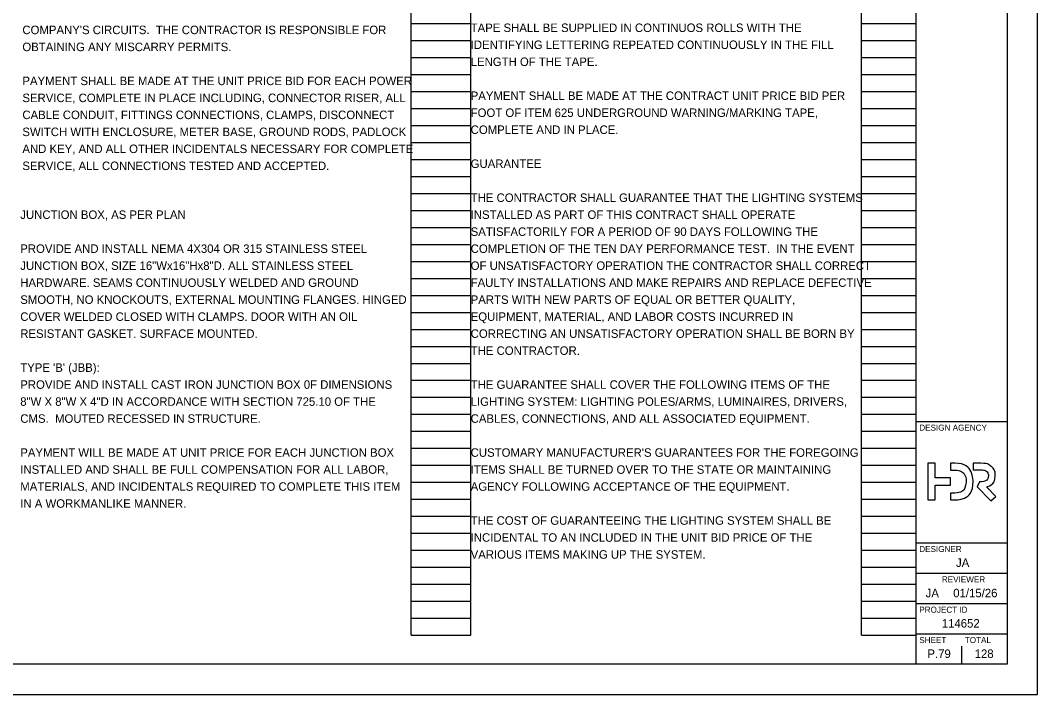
# Model space of a CAD drawing. Extents: x 0 to 34, y 0 to 22.
# Drawn here: x 17.24 to 34, y 0 to 11.11 of the extents above; entities that cross this region are included whole.
import ezdxf

# ---------------------------------------------------------------- set-up
doc = ezdxf.new("R2010")
doc.units = 0
for name, color, linetype in [('SH_Border', 7, 'Continuous'), ('SH_Cut_Line', 7, 'Continuous'), ('SH_Data', 7, 'Continuous'), ('SH_Text', 7, 'Continuous')]:
    doc.layers.add(name, color=color, linetype=linetype)

msp = doc.modelspace()

# ---------------------------------------------------------------- linework, layer by layer
at = {"layer": 'SH_Border'}
for p, q in [((32, 0.5), (32, 21.5)), ((32, 4.5), (33.5, 4.5)), ((32, 2.5), (33.5, 2.5)), ((32, 2), (33.5, 2)), ((32, 1.5), (33.5, 1.5)), ((32, 1), (33.5, 1))]:
    msp.add_line(p, q, dxfattribs=at)
msp.add_lwpolyline([(1.5, 21.5), (33.5, 21.5), (33.5, 0.5), (1.5, 0.5)], close=True, dxfattribs=at)
at = {"layer": 'SH_Cut_Line'}
msp.add_lwpolyline([(0, 0), (34, 0), (34, 22), (0, 22)], close=True, dxfattribs=at)
at = {"layer": 'SH_Data'}
for p, q in [((23.68, 0.98), (23.68, 21.14)), ((24.66, 0.98), (24.66, 21.14)), ((31.1, 0.98), (31.1, 21.14)), ((32, 0.98), (32, 21.14)), ((23.68, 11.06), (24.66, 11.06)), ((31.1, 11.06), (32, 11.06)), ((23.68, 10.78), (24.66, 10.78)), ((31.1, 10.78), (32, 10.78)), ((23.68, 10.5), (24.66, 10.5)), ((31.1, 10.5), (32, 10.5)), ((23.68, 10.22), (24.66, 10.22)), ((31.1, 10.22), (32, 10.22)), ((23.68, 9.94), (24.66, 9.94)), ((31.1, 9.94), (32, 9.94)), ((23.68, 9.66), (24.66, 9.66)), ((31.1, 9.66), (32, 9.66)), ((23.68, 9.38), (24.66, 9.38)), ((31.1, 9.38), (32, 9.38)), ((23.68, 9.1), (24.66, 9.1)), ((31.1, 9.1), (32, 9.1)), ((23.68, 8.82), (24.66, 8.82)), ((31.1, 8.82), (32, 8.82)), ((23.68, 8.54), (24.66, 8.54)), ((31.1, 8.54), (32, 8.54)), ((23.68, 8.26), (24.66, 8.26)), ((31.1, 8.26), (32, 8.26)), ((23.68, 7.98), (24.66, 7.98)), ((31.1, 7.98), (32, 7.98)), ((23.68, 7.7), (24.66, 7.7)), ((31.1, 7.7), (32, 7.7)), ((23.68, 7.42), (24.66, 7.42)), ((31.1, 7.42), (32, 7.42)), ((23.68, 7.14), (24.66, 7.14)), ((31.1, 7.14), (32, 7.14)), ((23.68, 6.86), (24.66, 6.86)), ((31.1, 6.86), (32, 6.86)), ((23.68, 6.58), (24.66, 6.58)), ((31.1, 6.58), (32, 6.58)), ((23.68, 6.3), (24.66, 6.3)), ((31.1, 6.3), (32, 6.3)), ((23.68, 6.02), (24.66, 6.02)), ((31.1, 6.02), (32, 6.02)), ((23.68, 5.74), (24.66, 5.74)), ((31.1, 5.74), (32, 5.74)), ((23.68, 5.46), (24.66, 5.46)), ((31.1, 5.46), (32, 5.46)), ((23.68, 5.18), (24.66, 5.18)), ((31.1, 5.18), (32, 5.18)), ((23.68, 4.9), (24.66, 4.9)), ((31.1, 4.9), (32, 4.9)), ((23.68, 4.62), (24.66, 4.62)), ((31.1, 4.62), (32, 4.62)), ((23.68, 4.34), (24.66, 4.34)), ((31.1, 4.34), (32, 4.34)), ((23.68, 4.06), (24.66, 4.06)), ((31.1, 4.06), (32, 4.06)), ((23.68, 3.78), (24.66, 3.78)), ((31.1, 3.78), (32, 3.78)), ((23.68, 3.5), (24.66, 3.5)), ((31.1, 3.5), (32, 3.5)), ((32.75, 3.5), (32.75, 3.5)), ((23.68, 3.22), (24.66, 3.22)), ((31.1, 3.22), (32, 3.22)), ((23.68, 2.94), (24.66, 2.94)), ((31.1, 2.94), (32, 2.94)), ((23.68, 2.66), (24.66, 2.66)), ((31.1, 2.66), (32, 2.66)), ((23.68, 2.38), (24.66, 2.38)), ((31.1, 2.38), (32, 2.38)), ((23.68, 2.1), (24.66, 2.1)), ((31.1, 2.1), (32, 2.1)), ((23.68, 1.82), (24.66, 1.82)), ((31.1, 1.82), (32, 1.82)), ((23.68, 1.54), (24.66, 1.54)), ((31.1, 1.54), (32, 1.54)), ((23.68, 1.26), (24.66, 1.26)), ((31.1, 1.26), (32, 1.26)), ((23.68, 0.98), (24.66, 0.98)), ((31.1, 0.98), (32, 0.98)), ((32.375, 0.675), (32.375, 0.675)), ((32.75, 0.5), (32.75, 0.8))]:
    msp.add_line(p, q, dxfattribs=at)
msp.add_lwpolyline([(32.565, 3.571), (32.311, 3.571), (32.311, 3.813), (32.189, 3.813), (32.189, 3.209), (32.311, 3.209), (32.311, 3.451), (32.565, 3.451)], close=True, dxfattribs=at)
for points in [[(32.634, 3.813), (32.562, 3.813), (32.562, 3.7), (32.634, 3.7)], [(33.063, 3.813), (32.935, 3.813), (32.935, 3.704), (33.072, 3.704)], [(32.936, 3.511), (32.936, 3.511), (32.936, 3.511), (32.936, 3.512), (32.936, 3.512)], [(33.077, 3.51), (33.043, 3.51), (33.003, 3.424), (33.226, 3.192), (33.313, 3.265), (33.155, 3.425)], [(32.634, 3.322), (32.562, 3.322), (32.562, 3.209), (32.634, 3.209)]]:
    msp.add_lwpolyline(points, dxfattribs=at)
for points in [[(32.936, 3.512), (32.936, 3.512), (32.935, 3.686), (32.808, 3.813), (32.634, 3.813)], [(32.634, 3.7), (32.634, 3.7), (32.744, 3.7), (32.822, 3.622), (32.822, 3.511)], [(33.239, 3.759), (33.239, 3.759), (33.193, 3.802), (33.141, 3.813), (33.063, 3.813)], [(33.072, 3.704), (33.072, 3.704), (33.113, 3.704), (33.141, 3.696), (33.161, 3.676)], [(33.302, 3.605), (33.302, 3.605), (33.302, 3.668), (33.284, 3.716), (33.239, 3.759)], [(33.189, 3.607), (33.189, 3.607), (33.189, 3.546), (33.136, 3.51), (33.077, 3.51)], [(33.155, 3.425), (33.155, 3.425), (33.242, 3.441), (33.302, 3.521), (33.302, 3.605)], [(33.161, 3.676), (33.161, 3.676), (33.179, 3.658), (33.189, 3.634), (33.189, 3.607)], [(32.822, 3.511), (32.822, 3.511), (32.822, 3.4), (32.744, 3.322), (32.634, 3.322)], [(32.634, 3.209), (32.634, 3.209), (32.808, 3.209), (32.935, 3.336), (32.936, 3.511)]]:
    msp.add_open_spline(points, degree=3, dxfattribs=at)

# ---------------------------------------------------------------- texts
for s, height, p in [('DESIGN AGENCY', 0.1, (32.05, 4.35)), ('DESIGNER', 0.1, (32.05, 2.35)), ('JA', 0.14, (32.655, 2.105)), ('REVIEWER', 0.1, (32.422, 1.85)), ('JA', 0.14, (32.155, 1.605)), ('01/15/26', 0.14, (32.609, 1.605)), ('PROJECT ID', 0.1, (32.05, 1.35)), ('114652', 0.14, (32.421, 1.105)), ('SHEET', 0.1, (32.05, 0.85)), ('TOTAL', 0.1, (32.8, 0.85)), ('P.79', 0.14, (32.184, 0.605)), ('128', 0.14, (32.962, 0.605))]:
    msp.add_text(s, height=height, dxfattribs=at).set_placement(p)
at = {"layer": 'SH_Text'}
for s, p in [('TAPE SHALL BE SUPPLIED IN CONTINUOS ROLLS WITH THE ', (24.66, 10.92)), ("COMPANY'S CIRCUITS.  THE CONTRACTOR IS RESPONSIBLE FOR ", (17.275, 10.885)), ('OBTAINING ANY MISCARRY PERMITS.', (17.275, 10.605)), ('IDENTIFYING LETTERING REPEATED CONTINUOUSLY IN THE FILL ', (24.66, 10.64)), ('LENGTH OF THE TAPE.', (24.66, 10.36)), ('PAYMENT SHALL BE MADE AT THE UNIT PRICE BID FOR EACH POWER ', (17.275, 10.045)), ('SERVICE, COMPLETE IN PLACE INCLUDING, CONNECTOR RISER, ALL ', (17.275, 9.765)), ('PAYMENT SHALL BE MADE AT THE CONTRACT UNIT PRICE BID PER ', (24.66, 9.8)), ('CABLE CONDUIT, FITTINGS CONNECTIONS, CLAMPS, DISCONNECT ', (17.275, 9.485)), ('FOOT OF ITEM 625 UNDERGROUND WARNING/MARKING TAPE, ', (24.66, 9.52)), ('SWITCH WITH ENCLOSURE, METER BASE, GROUND RODS, PADLOCK ', (17.275, 9.205)), ('COMPLETE AND IN PLACE.', (24.66, 9.24)), ('AND KEY, AND ALL OTHER INCIDENTALS NECESSARY FOR COMPLETE ', (17.275, 8.925)), ('SERVICE, ALL CONNECTIONS TESTED AND ACCEPTED.', (17.275, 8.645)), ('GUARANTEE', (24.66, 8.68)), ('THE CONTRACTOR SHALL GUARANTEE THAT THE LIGHTING SYSTEMS ', (24.66, 8.12)), ('JUNCTION BOX, AS PER PLAN', (17.24, 7.84)), ('INSTALLED AS PART OF THIS CONTRACT SHALL OPERATE ', (24.66, 7.84)), ('SATISFACTORILY FOR A PERIOD OF 90 DAYS FOLLOWING THE ', (24.66, 7.56)), ('PROVIDE AND INSTALL NEMA 4X304 OR 315 STAINLESS STEEL ', (17.24, 7.28)), ('COMPLETION OF THE TEN DAY PERFORMANCE TEST.  IN THE EVENT ', (24.66, 7.28)), ('JUNCTION BOX, SIZE 16"Wx16"Hx8"D. ALL STAINLESS STEEL ', (17.24, 7)), ('OF UNSATISFACTORY OPERATION THE CONTRACTOR SHALL CORRECT ', (24.66, 7)), ('HARDWARE. SEAMS CONTINUOUSLY WELDED AND GROUND ', (17.24, 6.72)), ('FAULTY INSTALLATIONS AND MAKE REPAIRS AND REPLACE DEFECTIVE ', (24.66, 6.72)), ('SMOOTH, NO KNOCKOUTS, EXTERNAL MOUNTING FLANGES. HINGED ', (17.24, 6.44)), ('PARTS WITH NEW PARTS OF EQUAL OR BETTER QUALITY, ', (24.66, 6.44)), ('COVER WELDED CLOSED WITH CLAMPS. DOOR WITH AN OIL ', (17.24, 6.16)), ('EQUIPMENT, MATERIAL, AND LABOR COSTS INCURRED IN ', (24.66, 6.16)), ('RESISTANT GASKET. SURFACE MOUNTED.', (17.24, 5.88)), ('CORRECTING AN UNSATISFACTORY OPERATION SHALL BE BORN BY ', (24.66, 5.88)), ('THE CONTRACTOR.', (24.66, 5.6)), ("TYPE 'B' (JBB):", (17.24, 5.32)), ('PROVIDE AND INSTALL CAST IRON JUNCTION BOX 0F DIMENSIONS ', (17.24, 5.04)), ('THE GUARANTEE SHALL COVER THE FOLLOWING ITEMS OF THE ', (24.66, 5.04)), ('8"W X 8"W X 4"D IN ACCORDANCE WITH SECTION 725.10 OF THE ', (17.24, 4.76)), ('LIGHTING SYSTEM: LIGHTING POLES/ARMS, LUMINAIRES, DRIVERS, ', (24.66, 4.76)), ('CMS.  MOUTED RECESSED IN STRUCTURE.', (17.24, 4.48)), ('CABLES, CONNECTIONS, AND ALL ASSOCIATED EQUIPMENT.', (24.66, 4.48)), ('PAYMENT WILL BE MADE AT UNIT PRICE FOR EACH JUNCTION BOX ', (17.24, 3.92)), ("CUSTOMARY MANUFACTURER'S GUARANTEES FOR THE FOREGOING ", (24.66, 3.92)), ('INSTALLED AND SHALL BE FULL COMPENSATION FOR ALL LABOR, ', (17.24, 3.64)), ('ITEMS SHALL BE TURNED OVER TO THE STATE OR MAINTAINING ', (24.66, 3.64)), ('MATERIALS, AND INCIDENTALS REQUIRED TO COMPLETE THIS ITEM ', (17.24, 3.36)), ('AGENCY FOLLOWING ACCEPTANCE OF THE EQUIPMENT.', (24.66, 3.36)), ('IN A WORKMANLIKE MANNER.', (17.24, 3.08)), ('THE COST OF GUARANTEEING THE LIGHTING SYSTEM SHALL BE ', (24.66, 2.8)), ('INCIDENTAL TO AN INCLUDED IN THE UNIT BID PRICE OF THE ', (24.66, 2.52)), ('VARIOUS ITEMS MAKING UP THE SYSTEM.', (24.66, 2.24))]:
    msp.add_text(s, height=0.14, dxfattribs=at).set_placement(p)

doc.saveas('drawing.dxf')
